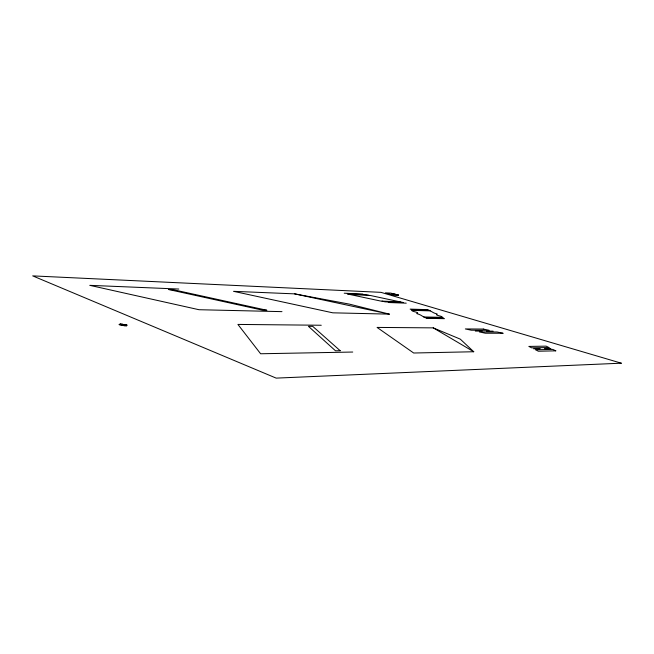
<?xml version="1.0" encoding="UTF-8"?>
<svg xmlns="http://www.w3.org/2000/svg" width="654" height="654" viewBox="0 0 654 654"><rect width="100%" height="100%" fill="white"/><g stroke="black" fill="none" stroke-linecap="round" stroke-linejoin="round"><path stroke-width="0.98" d="M400.117 301.87L370.262 295.453L349.964 294.513L380.669 301.053L400.117 301.87L403.175 302.516L385.165 301.854L382.059 301.192M442.129 317.353C443.592 316.037 433.627 315.441 437.273 314.084C432.825 312.792 432.981 312.203 430.242 310.863L412.298 310.356C410.426 311.606 420.882 312.26 416.729 313.577C421.299 314.975 420.996 315.498 423.825 316.977L442.129 317.353L443.33 318.007L424.986 317.64L423.825 316.977M473.741 351.746L413.68 353.013L377.064 327.417L433.242 327.875L460.269 339.124L473.741 351.746L433.242 327.875M352.735 352.04L260.619 353.765L237.917 324.425L321.261 325.251M533.566 348.795L540.229 348.672M544.43 348.59L550.905 348.468M475.319 331.071L482.161 331.096M486.47 331.12L493.124 331.153M121.292 324.548L123.459 324.564M426.163 318.31L444.54 318.67M281.972 311.639L198.996 309.718L89.77 285.34L178.795 289.043M389.375 314.133L332.812 312.825L233.519 291.324L294.586 293.859L349.473 304.143L389.375 314.133L294.586 293.859M410.14 309.121L428.018 309.644M388.28 302.508L406.24 303.162M344.233 293.213L362.888 294.038M391.983 293.466L398.392 295.077L390.749 293.106L385.443 292.861L391.337 294.594L398.458 295.232L392.645 294.676M368.897 295.306L365.888 294.676L347.29 293.859L350.348 294.504M123.622 324.58L125.061 325.202M121.178 324.556L122.617 325.177M430.242 310.863L429.13 310.249L411.219 309.734L412.298 310.356M621.3 363.183L276.176 378.118L32.7 275.882L380.947 292.346L621.3 363.183M555.777 350.838L538.373 351.223L535.471 349.759L552.843 349.408L555.777 350.838M340.186 350.724L335.51 350.806L308.418 326.321L312.726 326.354L340.186 350.724M548.984 347.536L531.669 347.838L528.857 346.416L546.131 346.146L548.984 347.536M502.975 333.246L485.358 333.213L479.333 331.921L497.056 331.987L502.975 333.246M483.314 329.06L465.337 328.937L471.321 330.213L489.192 330.311L483.314 329.06M125.772 324.597L119.012 324.539L120.442 325.161L127.211 325.218L125.772 324.597M126.385 325.839L124.219 325.815L119.862 323.926L122.02 323.943L126.385 325.839M266.767 310.241L262.467 310.135L168.658 289.526L173.236 289.714L266.767 310.241"/></g></svg>
